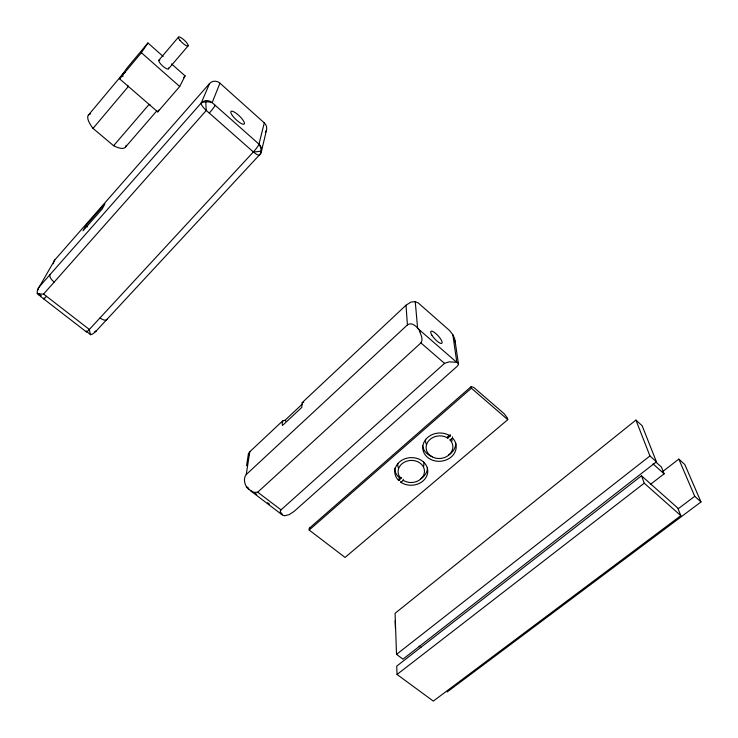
<?xml version="1.0" encoding="UTF-8"?>
<svg xmlns="http://www.w3.org/2000/svg" width="738" height="738" viewBox="0 0 738 738"><rect width="100%" height="100%" fill="white"/><g stroke="black" fill="none" stroke-linecap="round" stroke-linejoin="round"><path stroke-width="1.11" d="M40.95 295.772C35.572 295.477 36.789 289.434 39.465 286.593L201.234 102.997C204.463 101.3 208.734 101.576 212.166 102.637L258.983 144.131C261.224 147.572 262.368 153.19 259.721 154.629L95.368 331.869L92.536 334.102L90.571 334.545A12.537 2.989 87.8 0 1 89.344 329.452L43.579 294.056A12.998 5 -7.9 0 1 37.509 293.53M286.445 421.527C283.65 418.455 281.335 421.758 282.46 425.475L301.768 407.413L302.211 402.579L406.001 305.228L411.048 302.017L415.254 301.694A40.83 11.504 47.4 0 1 418.363 303.06L449.433 330.393A40.83 11.504 47.4 0 1 452.828 334.729L456.84 362.358C459.968 363.299 457.459 366.352 456.213 367.173L294.056 511.425L289.139 514.654L284.822 515.705M309.176 530.041L309.296 528.27L471.139 386.638A40.664 11.863 48.9 0 1 473.98 387.598L503.989 413.584A40.673 11.873 48.9 0 1 507.412 418.031L507.753 419.664L345.08 557.439L309.176 530.041L471.388 388.216L471.139 386.638M454.977 342.607L454.636 338.493L452.828 334.729M283.032 420.559L249.527 451.988L248.448 453.649L249.066 454.765M246.252 486.324C244.084 482.975 243.605 477.375 246.224 474.562L249.795 451.739M246.547 465.687L248.448 453.649M261.381 151.585L266.529 130.008M209.564 83.514L201.234 102.997A7.97 2.214 43.1 0 0 206.299 110.451L253.365 151.954A7.758 2.168 44 0 0 259.721 154.629A7.694 7.343 27.9 0 0 258.983 144.131L264.278 122.877L219.942 83.173A7.537 7.149 44.7 0 0 209.564 83.514L54.806 259.933L39.465 286.593A7.352 6.273 27.4 0 0 38.118 289.914M219.942 83.173L212.166 102.637A7.933 7.481 40.7 0 0 201.234 102.997M163.135 56.439L147.951 42.961L126.696 68.403L119.556 78.8L157.748 111.89L179.712 86.512L185.081 75.903L171.576 63.929M157.748 111.89L158.753 109.999M85.894 225.616L83.025 230.791L102.241 208.928L104.934 203.919L85.894 225.616L87.481 226.898M119.556 78.8L141.382 52.712L147.951 42.961M96.309 330.735L96.337 330.698A7.168 6.144 23.2 0 1 94.39 332.072M88.329 115.211L123.181 73.523M126.097 145.312A24.483 8.21 41.2 0 1 113.606 145.727L93.025 128.394L128.384 86.447A24.944 7.398 42 0 1 127.517 85.322M158.854 60.276L178.458 37.131M168.513 68.819L188.144 45.83M113.606 145.727L149.094 104.399A24.944 7.398 42 0 0 150.248 105.027M183.605 77.61L185.081 75.903M125.414 147.166L156.797 110.875M43.579 294.056L206.299 110.451A14.234 1.854 86.9 0 1 205.865 102.896L205.856 102.084M258.983 144.131A7.684 1.116 -49.8 0 1 253.365 151.954L89.335 329.471A7.048 0.95 -51.4 0 1 86.521 330.928M417.773 328.447L456.702 362.321L449.331 361.823L444.636 363.299L281.03 509.875C278.89 511.185 281.455 515.927 284.665 515.696M284.951 420.337L302.423 403.963M406.001 305.228L407.422 324.904L246.224 474.562M281.03 509.875L257.71 492.191L420.918 342.921C423.363 339.729 421.121 335.236 419.848 331.971A7.011 2.371 -49 0 0 420.106 330.476M407.422 324.904C410.762 322.072 415.54 325.264 417.607 328.226L415.254 301.694M400.9 481.241L400.955 482.357L403.271 480.373A13.201 11.052 -2.8 0 0 424.184 473.602A13.201 11.052 -2.8 0 0 408.28 460.752A13.201 11.052 -2.8 0 0 400.928 478.473L398.612 480.466L398.557 479.349L400.872 477.357A13.183 11.033 -2.8 0 0 401.131 477.615M447.791 438.104L447.671 437.025L450.079 434.94L450.208 436.02L447.791 438.104A13.395 11.31 -5 0 0 426.463 444.94A13.395 11.31 -5 0 0 442.274 458.197A13.395 11.31 -5 0 0 450.143 440.079L452.56 437.994L452.431 436.914M257.71 492.191L253.946 492.421L248.78 489.359A15.719 14.797 -46.4 0 1 246.354 486.573M635.925 420.07L395.079 613.278L396.527 654.375L402.966 659.154L656.433 461.813L642.143 425.734L635.925 420.07L649.929 455.964L656.433 461.813M396.527 654.375L649.929 455.964M641.506 475.789L396.74 666.119L397.035 674.458L433.317 701.1L680.833 515.668L677.788 508.058L641.506 475.789L644.237 483.196L680.833 515.668M397.035 674.458L644.237 483.196M662.438 471.757L678.822 459.101L684.827 464.571L700.999 501.951L447.191 691.949M650.446 484.368L664.108 473.833L661.377 466.997L655.464 461.684M678.185 508.768L694.735 496.305L678.822 459.101M261.132 151.022L260.505 151.161A13.607 4.17 -3.5 0 1 253.374 151.936M302.211 402.579L303.724 402.413M37.537 293.521L37.066 293.383M90.709 334.849L87.066 331.805M419.073 646.184L420.9 647.549M246.391 486.545L248.678 488.288M254.979 493.085L256.778 494.451M267.571 502.679L269.37 504.045M280.163 512.273L281.962 513.639M250.385 490.641L281.944 514.681M86.337 331.86L40.23 296.206M420.918 342.921L444.544 363.373M471.388 388.216L507.753 419.664M141.382 52.712L179.712 86.512M653.047 463.898L664.108 473.833M694.735 496.305L700.999 501.951M454.986 340.393L458.464 363.935M450.069 439.47L450.143 440.079M403.206 479.248L403.271 480.373M400.872 477.357L400.928 478.473M395.162 620.861L395.42 628.416M423.621 461.887A13.081 10.978 -2.8 0 1 423.621 466.388M398.409 467.947A13.081 10.978 -2.8 0 1 397.81 463.501M398.612 480.466A16.504 13.81 -2.8 0 1 407.385 458.067A16.504 13.81 -2.8 0 1 427.385 474.202A16.504 13.81 -2.8 0 1 400.955 482.357M451.951 438.833A13.266 11.236 -5.1 0 1 451.924 441.158M426.121 443.916A13.266 11.236 -5.1 0 1 425.577 439.359M447.671 437.025A13.376 11.301 -5 0 1 448.464 437.588M452.56 437.994A16.743 14.142 -5 0 1 443.095 460.89A16.743 14.142 -5 0 1 423.243 444.211A16.743 14.142 -5 0 1 450.208 436.02M309.296 528.27A37.721 17.325 50.2 0 1 310.274 528.325M427.477 467.634A16.43 13.773 -2.8 0 1 420.374 479.054M399.553 477.846A16.43 13.773 -2.8 0 1 394.636 468.252M455.77 443.409A16.66 14.096 -5.1 0 1 448.409 455.125M432.45 456.739A16.66 14.096 -5.1 0 1 422.57 445.521M450.245 435.051A16.725 14.123 -5 0 1 450.558 435.282M399.387 480.106A16.476 13.801 -2.8 0 1 398.557 479.349M248.78 489.359A6.504 2.03 -52.6 0 1 248.641 488.824M417.948 328.226A16.808 12.112 75.7 0 1 420.079 331.814M168.504 67.942A6.457 1.762 42.4 0 1 162.535 65.885A6.457 1.762 42.4 0 1 159.823 60.055M122.886 76.715A24.944 7.398 42 0 1 125.202 72.453M93.025 128.394A24.483 8.21 41.2 0 1 90.497 113.938M46.485 296.298A7.14 0.655 -51.2 0 1 43.948 298.023M54.169 282.11A7.371 3.284 40.3 0 1 50 274.637M41.07 295.8A7.352 6.273 27.4 0 1 39.234 293.825M53.496 263.78A7.002 6.052 28.6 0 1 54.806 259.933M106.992 319.213A7.186 3.22 41.7 0 1 100.027 317.903M215.136 105.276A7.804 0.775 -50.1 0 1 209.288 113.089M264.278 122.877A7.315 7.029 32.2 0 1 265.357 132.443M432.007 335.375A8.1 2.297 47.5 0 0 441.776 343.354A8.1 2.297 47.5 0 0 435.42 333.216A8.1 2.297 47.5 0 0 432.007 335.375M179.851 40.193A6.522 1.633 42.8 0 0 188.052 45.95A6.522 1.633 42.8 0 0 181.991 38.321A6.522 1.633 42.8 0 0 179.851 40.193M232.405 115.534A9.16 2.463 43.6 0 0 244.066 124.178A9.16 2.463 43.6 0 0 236.372 113.44A9.16 2.463 43.6 0 0 232.405 115.534"/></g></svg>
